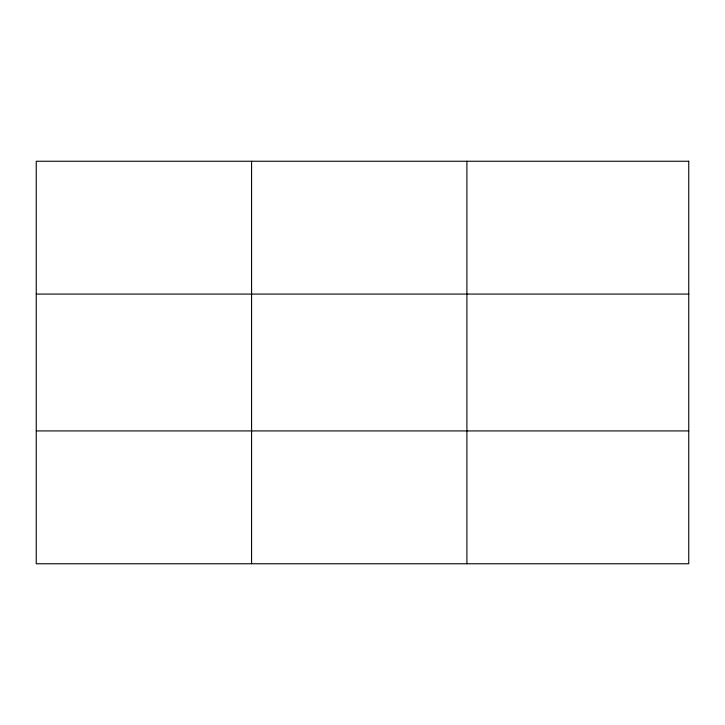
<?xml version="1.0" encoding="UTF-8"?>
<svg xmlns="http://www.w3.org/2000/svg" width="725" height="725" viewBox="0 0 725 725"><rect width="100%" height="100%" fill="white"/><g stroke="black" fill="none" stroke-linecap="round" stroke-linejoin="round"><path stroke-width="1.09" d="M251.575 563.751L251.575 161.249M466.9 563.751L466.9 161.249M36.25 294.078L688.75 294.078M36.25 430.922L688.75 430.922M688.75 161.249L688.75 563.751L36.25 563.751L36.25 161.249L688.75 161.249"/></g></svg>
